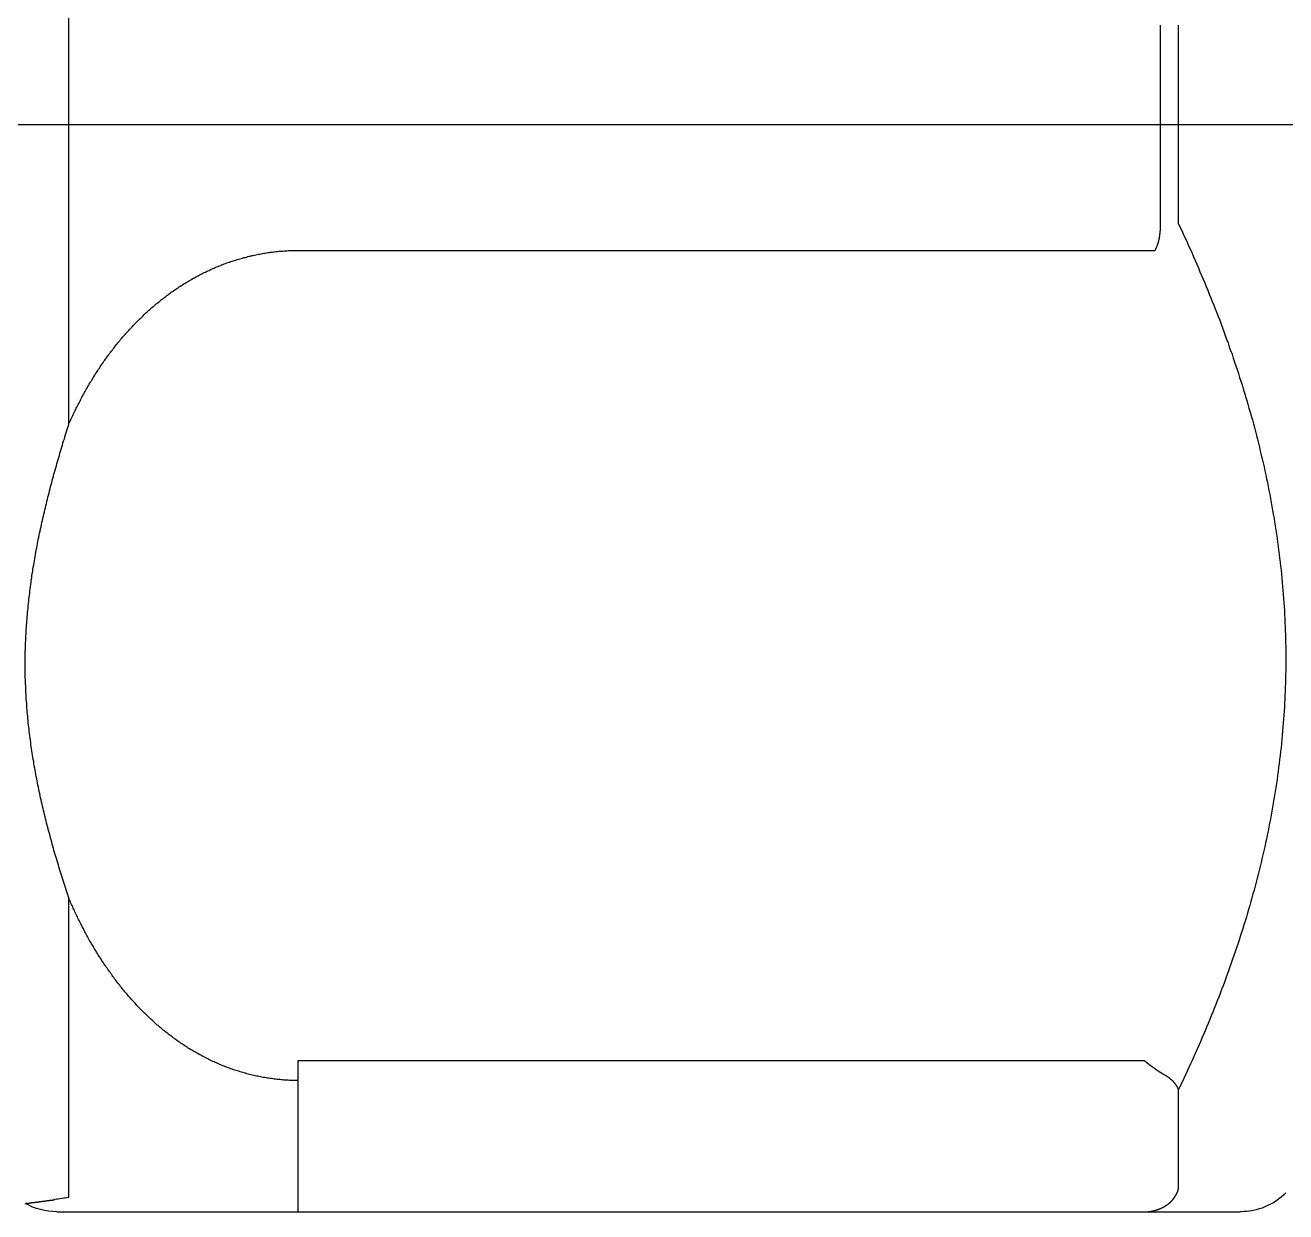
# Model space of a CAD drawing. Header units: millimetres. Extents: x 0 to 3800, y -67 to 2530.
# Drawn here: x 2374.67 to 2384.78, y 945.41 to 954.93 of the extents above; entities that cross this region are included whole.
import ezdxf
from ezdxf.lldxf.tags import DXFTag

# ---------------------------------------------------------------- set-up
doc = ezdxf.new("R2010")
doc.units = ezdxf.units.MM
doc.layers.add('내부선 및 부속', color=4, linetype='Continuous')
doc.layers.add('중심선', color=1, linetype='DASHED')
tags = doc.linetypes.add('DASHDOT', pattern=[70, 31, -13, 13, -13]).pattern_tags.tags
tags[10:11] = [DXFTag(74, 4), DXFTag(75, 0), DXFTag(340, '0'), DXFTag(46, 0.0), DXFTag(50, 0.0), DXFTag(44, 0.0), DXFTag(45, 0.0)]
tags[8:9] = [DXFTag(74, 4), DXFTag(75, 0), DXFTag(340, '0'), DXFTag(46, 0.0), DXFTag(50, 0.0), DXFTag(44, 0.0), DXFTag(45, 0.0)]
tags[6:7] = [DXFTag(74, 4), DXFTag(75, 0), DXFTag(340, '0'), DXFTag(46, 0.0), DXFTag(50, 0.0), DXFTag(44, 0.0), DXFTag(45, 0.0)]
tags[4:5] = [DXFTag(74, 4), DXFTag(75, 0), DXFTag(340, '0'), DXFTag(46, 0.0), DXFTag(50, 0.0), DXFTag(44, 0.0), DXFTag(45, 0.0)]
tags = doc.linetypes.add('DASHED', pattern=[25.72, 12.86, -12.86]).pattern_tags.tags
tags[6:7] = [DXFTag(74, 4), DXFTag(75, 0), DXFTag(340, '0'), DXFTag(46, 0.0), DXFTag(50, 0.0), DXFTag(44, 0.0), DXFTag(45, 0.0)]
tags[4:5] = [DXFTag(74, 4), DXFTag(75, 0), DXFTag(340, '0'), DXFTag(46, 0.0), DXFTag(50, 0.0), DXFTag(44, 0.0), DXFTag(45, 0.0)]

msp = doc.modelspace()

# ---------------------------------------------------------------- linework, layer by layer
at = {"layer": '내부선 및 부속', "linetype": 'Continuous'}
for p, q in [((2375.02, 951.731), (2375.02, 956.541)), ((2383.778, 953.333), (2383.778, 954.933)), ((2383.923, 953.339), (2383.923, 954.934)), ((2376.859, 953.126), (2383.734, 953.126)), ((2375.02, 945.525), (2375.02, 947.93)), ((2383.651, 946.622), (2376.859, 946.622)), ((2376.859, 946.622), (2376.859, 945.411)), ((2383.923, 945.595), (2383.923, 946.393)), ((2374.925, 945.411), (2384.42, 945.411))]:
    msp.add_line(p, q, dxfattribs=at)
at = {"layer": '내부선 및 부속', "linetype": 'Continuous', "flags": 128}
for points in [[(2383.734, 953.126), (2383.735, 953.127), (2383.736, 953.128), (2383.736, 953.129), (2383.737, 953.131), (2383.738, 953.132), (2383.738, 953.133), (2383.739, 953.134), (2383.74, 953.135), (2383.74, 953.136), (2383.741, 953.138), (2383.741, 953.139), (2383.742, 953.14), (2383.743, 953.141), (2383.743, 953.142), (2383.744, 953.144), (2383.744, 953.145), (2383.745, 953.146), (2383.745, 953.147), (2383.746, 953.149), (2383.747, 953.15), (2383.747, 953.151), (2383.748, 953.152), (2383.748, 953.153), (2383.749, 953.155), (2383.749, 953.156), (2383.75, 953.157), (2383.75, 953.158), (2383.751, 953.16), (2383.751, 953.161), (2383.752, 953.162), (2383.752, 953.163), (2383.753, 953.165), (2383.753, 953.166), (2383.754, 953.167), (2383.754, 953.168), (2383.755, 953.17), (2383.755, 953.171), (2383.755, 953.172), (2383.756, 953.174), (2383.756, 953.175), (2383.757, 953.176), (2383.757, 953.177), (2383.758, 953.179), (2383.758, 953.18), (2383.758, 953.181), (2383.759, 953.183), (2383.759, 953.184), (2383.76, 953.185), (2383.76, 953.186), (2383.76, 953.188), (2383.761, 953.189), (2383.761, 953.19), (2383.761, 953.192), (2383.762, 953.193), (2383.762, 953.194), (2383.762, 953.195), (2383.763, 953.197), (2383.763, 953.198), (2383.764, 953.199), (2383.764, 953.201), (2383.764, 953.202), (2383.764, 953.203), (2383.765, 953.205), (2383.765, 953.206), (2383.765, 953.207), (2383.766, 953.208), (2383.766, 953.21), (2383.766, 953.211), (2383.767, 953.212), (2383.767, 953.214), (2383.767, 953.215), (2383.767, 953.216), (2383.768, 953.218), (2383.768, 953.219), (2383.768, 953.22), (2383.769, 953.222), (2383.769, 953.223), (2383.769, 953.224), (2383.769, 953.226), (2383.77, 953.227), (2383.77, 953.228), (2383.77, 953.23), (2383.77, 953.231), (2383.77, 953.232), (2383.771, 953.234), (2383.771, 953.235), (2383.771, 953.236), (2383.771, 953.238), (2383.772, 953.239), (2383.772, 953.24), (2383.772, 953.242), (2383.772, 953.243), (2383.772, 953.244), (2383.773, 953.246), (2383.773, 953.247), (2383.773, 953.248), (2383.773, 953.25), (2383.773, 953.251), (2383.773, 953.252), (2383.774, 953.254), (2383.774, 953.254), (2383.774, 953.255), (2383.774, 953.256), (2383.774, 953.258), (2383.774, 953.259), (2383.774, 953.26), (2383.775, 953.262), (2383.775, 953.263), (2383.775, 953.264), (2383.775, 953.266), (2383.775, 953.267), (2383.775, 953.268), (2383.775, 953.27), (2383.775, 953.271), (2383.776, 953.272), (2383.776, 953.274), (2383.776, 953.275), (2383.776, 953.276), (2383.776, 953.278), (2383.776, 953.279), (2383.776, 953.28), (2383.776, 953.282), (2383.776, 953.283), (2383.776, 953.284), (2383.777, 953.286), (2383.777, 953.287), (2383.777, 953.289), (2383.777, 953.29), (2383.777, 953.291), (2383.777, 953.293), (2383.777, 953.294), (2383.777, 953.295), (2383.777, 953.297), (2383.777, 953.298), (2383.777, 953.299), (2383.777, 953.301), (2383.777, 953.302), (2383.777, 953.303), (2383.778, 953.305), (2383.778, 953.306), (2383.778, 953.307), (2383.778, 953.309), (2383.778, 953.31), (2383.778, 953.311), (2383.778, 953.313), (2383.778, 953.314), (2383.778, 953.315), (2383.778, 953.317), (2383.778, 953.318), (2383.778, 953.32), (2383.778, 953.321), (2383.778, 953.322), (2383.778, 953.324), (2383.778, 953.325), (2383.778, 953.326), (2383.778, 953.328), (2383.778, 953.329), (2383.778, 953.33), (2383.778, 953.332), (2383.778, 953.333), (2383.778, 953.333)], [(2383.923, 953.338), (2383.937, 953.309), (2383.951, 953.28), (2383.964, 953.251), (2383.978, 953.221), (2383.991, 953.192), (2384.004, 953.162), (2384.018, 953.133), (2384.031, 953.103), (2384.044, 953.074), (2384.057, 953.044), (2384.07, 953.015), (2384.083, 952.985), (2384.095, 952.955), (2384.108, 952.925), (2384.121, 952.896), (2384.133, 952.866), (2384.145, 952.836), (2384.158, 952.806), (2384.17, 952.776), (2384.182, 952.746), (2384.194, 952.716), (2384.206, 952.686), (2384.218, 952.656), (2384.229, 952.626), (2384.241, 952.596), (2384.253, 952.565), (2384.264, 952.535), (2384.275, 952.505), (2384.287, 952.474), (2384.298, 952.444), (2384.309, 952.414), (2384.32, 952.383), (2384.33, 952.353), (2384.341, 952.322), (2384.352, 952.292), (2384.362, 952.261), (2384.373, 952.23), (2384.383, 952.2), (2384.393, 952.169), (2384.403, 952.138), (2384.413, 952.107), (2384.423, 952.077), (2384.433, 952.046), (2384.442, 952.015), (2384.452, 951.984), (2384.461, 951.953), (2384.47, 951.922), (2384.479, 951.891), (2384.488, 951.86), (2384.497, 951.829), (2384.506, 951.798), (2384.515, 951.766), (2384.523, 951.735), (2384.532, 951.704), (2384.54, 951.673), (2384.548, 951.641), (2384.556, 951.61), (2384.564, 951.579), (2384.572, 951.547), (2384.579, 951.516), (2384.587, 951.484), (2384.594, 951.453), (2384.601, 951.421), (2384.609, 951.389), (2384.616, 951.358), (2384.622, 951.326), (2384.629, 951.294), (2384.636, 951.263), (2384.642, 951.231), (2384.648, 951.199), (2384.655, 951.167), (2384.661, 951.136), (2384.667, 951.104), (2384.672, 951.072), (2384.678, 951.04), (2384.683, 951.008), (2384.689, 950.976), (2384.694, 950.944), (2384.699, 950.912), (2384.704, 950.88), (2384.709, 950.848), (2384.713, 950.816), (2384.718, 950.784), (2384.722, 950.752), (2384.726, 950.72), (2384.731, 950.688), (2384.734, 950.655), (2384.738, 950.623), (2384.742, 950.591), (2384.745, 950.559), (2384.749, 950.527), (2384.752, 950.495), (2384.755, 950.462), (2384.758, 950.43), (2384.76, 950.398), (2384.763, 950.366), (2384.765, 950.333), (2384.768, 950.301), (2384.77, 950.269), (2384.772, 950.236), (2384.772, 950.236), (2384.774, 950.204), (2384.775, 950.172), (2384.777, 950.139), (2384.778, 950.107), (2384.779, 950.075), (2384.78, 950.042), (2384.781, 950.01), (2384.782, 949.978), (2384.783, 949.945), (2384.783, 949.913), (2384.783, 949.881), (2384.783, 949.848), (2384.783, 949.816), (2384.783, 949.784), (2384.783, 949.751), (2384.782, 949.719), (2384.781, 949.687), (2384.78, 949.654), (2384.779, 949.622), (2384.778, 949.59), (2384.777, 949.557), (2384.775, 949.525), (2384.774, 949.493), (2384.772, 949.46), (2384.77, 949.428), (2384.768, 949.396), (2384.765, 949.363), (2384.763, 949.331), (2384.76, 949.299), (2384.758, 949.267), (2384.755, 949.234), (2384.752, 949.202), (2384.748, 949.17), (2384.745, 949.138), (2384.742, 949.105), (2384.738, 949.073), (2384.734, 949.041), (2384.73, 949.009), (2384.726, 948.977), (2384.722, 948.945), (2384.717, 948.913), (2384.713, 948.881), (2384.708, 948.849), (2384.703, 948.816), (2384.698, 948.784), (2384.693, 948.752), (2384.688, 948.721), (2384.683, 948.689), (2384.677, 948.657), (2384.671, 948.625), (2384.666, 948.593), (2384.66, 948.561), (2384.654, 948.529), (2384.647, 948.497), (2384.641, 948.466), (2384.634, 948.434), (2384.628, 948.402), (2384.621, 948.371), (2384.614, 948.339), (2384.607, 948.307), (2384.6, 948.276), (2384.592, 948.244), (2384.585, 948.213), (2384.577, 948.181), (2384.57, 948.15), (2384.562, 948.118), (2384.554, 948.087), (2384.546, 948.056), (2384.537, 948.024), (2384.529, 947.993), (2384.52, 947.962), (2384.512, 947.931), (2384.503, 947.9), (2384.494, 947.868), (2384.485, 947.837), (2384.476, 947.806), (2384.467, 947.775), (2384.457, 947.744), (2384.448, 947.713), (2384.438, 947.683), (2384.428, 947.652), (2384.418, 947.621), (2384.408, 947.59), (2384.398, 947.559), (2384.388, 947.529), (2384.378, 947.498), (2384.367, 947.467), (2384.357, 947.437), (2384.346, 947.406), (2384.335, 947.376), (2384.324, 947.345), (2384.313, 947.315), (2384.302, 947.285), (2384.291, 947.254), (2384.28, 947.224), (2384.268, 947.194), (2384.257, 947.163), (2384.245, 947.133), (2384.233, 947.103), (2384.221, 947.073), (2384.221, 947.073), (2384.21, 947.043), (2384.197, 947.013), (2384.185, 946.983), (2384.173, 946.953), (2384.161, 946.923), (2384.148, 946.893), (2384.136, 946.863), (2384.123, 946.834), (2384.11, 946.804), (2384.098, 946.774), (2384.085, 946.745), (2384.072, 946.715), (2384.059, 946.685), (2384.045, 946.656), (2384.032, 946.626), (2384.019, 946.597), (2384.005, 946.568), (2383.992, 946.538), (2383.978, 946.509), (2383.965, 946.48), (2383.951, 946.45), (2383.937, 946.421), (2383.923, 946.392), (2383.923, 946.392)], [(2375.02, 951.731), (2375.025, 951.741), (2375.029, 951.751), (2375.034, 951.761), (2375.038, 951.77), (2375.043, 951.78), (2375.048, 951.79), (2375.052, 951.8), (2375.057, 951.81), (2375.062, 951.82), (2375.066, 951.83), (2375.071, 951.84), (2375.076, 951.849), (2375.081, 951.859), (2375.086, 951.869), (2375.091, 951.879), (2375.096, 951.889), (2375.101, 951.898), (2375.106, 951.908), (2375.111, 951.918), (2375.116, 951.927), (2375.121, 951.937), (2375.126, 951.947), (2375.131, 951.956), (2375.136, 951.966), (2375.142, 951.976), (2375.147, 951.985), (2375.152, 951.995), (2375.158, 952.004), (2375.163, 952.014), (2375.168, 952.023), (2375.174, 952.033), (2375.179, 952.042), (2375.185, 952.052), (2375.19, 952.061), (2375.196, 952.07), (2375.202, 952.08), (2375.207, 952.089), (2375.213, 952.099), (2375.219, 952.108), (2375.225, 952.117), (2375.23, 952.126), (2375.236, 952.136), (2375.242, 952.145), (2375.248, 952.154), (2375.254, 952.163), (2375.26, 952.172), (2375.266, 952.182), (2375.272, 952.191), (2375.278, 952.2), (2375.284, 952.209), (2375.291, 952.218), (2375.297, 952.227), (2375.303, 952.236), (2375.309, 952.245), (2375.316, 952.254), (2375.322, 952.263), (2375.328, 952.271), (2375.335, 952.28), (2375.341, 952.289), (2375.348, 952.298), (2375.354, 952.307), (2375.361, 952.315), (2375.368, 952.324), (2375.374, 952.333), (2375.381, 952.341), (2375.388, 952.35), (2375.395, 952.359), (2375.401, 952.367), (2375.408, 952.376), (2375.415, 952.384), (2375.422, 952.393), (2375.429, 952.401), (2375.436, 952.41), (2375.443, 952.418), (2375.45, 952.426), (2375.457, 952.435), (2375.464, 952.443), (2375.472, 952.451), (2375.479, 952.459), (2375.486, 952.468), (2375.493, 952.476), (2375.501, 952.484), (2375.508, 952.492), (2375.516, 952.5), (2375.523, 952.508), (2375.531, 952.516), (2375.538, 952.524), (2375.546, 952.532), (2375.553, 952.54), (2375.561, 952.548), (2375.569, 952.555), (2375.576, 952.563), (2375.584, 952.571), (2375.592, 952.579), (2375.6, 952.586), (2375.608, 952.594), (2375.616, 952.601), (2375.623, 952.609), (2375.631, 952.616), (2375.639, 952.624), (2375.639, 952.624), (2375.648, 952.631), (2375.656, 952.639), (2375.664, 952.646), (2375.672, 952.653), (2375.68, 952.66), (2375.688, 952.668), (2375.697, 952.675), (2375.705, 952.682), (2375.713, 952.689), (2375.722, 952.696), (2375.73, 952.703), (2375.739, 952.71), (2375.747, 952.717), (2375.756, 952.724), (2375.764, 952.731), (2375.773, 952.737), (2375.782, 952.744), (2375.79, 952.751), (2375.799, 952.757), (2375.808, 952.764), (2375.817, 952.77), (2375.825, 952.777), (2375.834, 952.783), (2375.843, 952.79), (2375.852, 952.796), (2375.861, 952.802), (2375.87, 952.809), (2375.879, 952.815), (2375.888, 952.821), (2375.897, 952.827), (2375.907, 952.833), (2375.916, 952.839), (2375.925, 952.845), (2375.934, 952.851), (2375.944, 952.857), (2375.953, 952.863), (2375.962, 952.868), (2375.972, 952.874), (2375.981, 952.88), (2375.99, 952.885), (2376, 952.891), (2376.009, 952.896), (2376.019, 952.902), (2376.029, 952.907), (2376.038, 952.912), (2376.048, 952.917), (2376.058, 952.923), (2376.067, 952.928), (2376.077, 952.933), (2376.087, 952.938), (2376.097, 952.943), (2376.106, 952.948), (2376.116, 952.952), (2376.126, 952.957), (2376.136, 952.962), (2376.146, 952.966), (2376.156, 952.971), (2376.166, 952.976), (2376.176, 952.98), (2376.186, 952.984), (2376.196, 952.989), (2376.206, 952.993), (2376.216, 952.997), (2376.227, 953.001), (2376.237, 953.005), (2376.247, 953.009), (2376.257, 953.013), (2376.268, 953.017), (2376.278, 953.021), (2376.288, 953.025), (2376.299, 953.029), (2376.309, 953.032), (2376.319, 953.036), (2376.33, 953.039), (2376.34, 953.043), (2376.351, 953.046), (2376.361, 953.049), (2376.372, 953.053), (2376.382, 953.056), (2376.393, 953.059), (2376.404, 953.062), (2376.414, 953.065), (2376.425, 953.068), (2376.435, 953.07), (2376.446, 953.073), (2376.457, 953.076), (2376.467, 953.079), (2376.478, 953.081), (2376.489, 953.084), (2376.5, 953.086), (2376.51, 953.088), (2376.521, 953.091), (2376.532, 953.093), (2376.543, 953.095), (2376.554, 953.097), (2376.564, 953.099), (2376.575, 953.101), (2376.586, 953.103), (2376.597, 953.105), (2376.608, 953.106), (2376.608, 953.106), (2376.619, 953.108), (2376.63, 953.11), (2376.64, 953.111), (2376.651, 953.112), (2376.662, 953.114), (2376.673, 953.115), (2376.684, 953.116), (2376.695, 953.117), (2376.706, 953.119), (2376.717, 953.12), (2376.728, 953.12), (2376.739, 953.121), (2376.75, 953.122), (2376.76, 953.123), (2376.771, 953.123), (2376.782, 953.124), (2376.793, 953.125), (2376.804, 953.125), (2376.815, 953.125), (2376.826, 953.126), (2376.837, 953.126), (2376.848, 953.126), (2376.859, 953.126), (2376.859, 953.126)], [(2375.02, 947.929), (2375.015, 947.946), (2375.01, 947.962), (2375.004, 947.979), (2374.999, 947.995), (2374.994, 948.012), (2374.988, 948.029), (2374.983, 948.045), (2374.978, 948.062), (2374.973, 948.078), (2374.967, 948.095), (2374.962, 948.112), (2374.957, 948.128), (2374.952, 948.145), (2374.947, 948.161), (2374.942, 948.178), (2374.937, 948.195), (2374.932, 948.211), (2374.927, 948.228), (2374.922, 948.245), (2374.917, 948.261), (2374.912, 948.278), (2374.907, 948.295), (2374.902, 948.312), (2374.898, 948.328), (2374.893, 948.345), (2374.888, 948.362), (2374.884, 948.379), (2374.879, 948.395), (2374.874, 948.412), (2374.87, 948.429), (2374.865, 948.446), (2374.861, 948.462), (2374.856, 948.479), (2374.852, 948.496), (2374.848, 948.513), (2374.843, 948.53), (2374.839, 948.547), (2374.835, 948.564), (2374.831, 948.58), (2374.826, 948.597), (2374.822, 948.614), (2374.818, 948.631), (2374.814, 948.648), (2374.81, 948.665), (2374.806, 948.682), (2374.803, 948.699), (2374.799, 948.716), (2374.795, 948.733), (2374.791, 948.75), (2374.788, 948.767), (2374.784, 948.784), (2374.78, 948.801), (2374.777, 948.818), (2374.773, 948.835), (2374.77, 948.852), (2374.767, 948.869), (2374.763, 948.886), (2374.76, 948.903), (2374.757, 948.921), (2374.754, 948.938), (2374.75, 948.955), (2374.747, 948.972), (2374.744, 948.989), (2374.741, 949.006), (2374.739, 949.023), (2374.736, 949.041), (2374.733, 949.058), (2374.73, 949.075), (2374.728, 949.092), (2374.725, 949.11), (2374.722, 949.127), (2374.72, 949.144), (2374.717, 949.161), (2374.715, 949.178), (2374.713, 949.196), (2374.71, 949.213), (2374.708, 949.23), (2374.706, 949.248), (2374.704, 949.265), (2374.702, 949.282), (2374.7, 949.3), (2374.698, 949.317), (2374.696, 949.334), (2374.695, 949.351), (2374.693, 949.369), (2374.691, 949.386), (2374.69, 949.403), (2374.688, 949.421), (2374.687, 949.438), (2374.685, 949.456), (2374.684, 949.473), (2374.683, 949.49), (2374.681, 949.508), (2374.68, 949.525), (2374.679, 949.542), (2374.678, 949.56), (2374.677, 949.577), (2374.676, 949.595), (2374.675, 949.612), (2374.675, 949.629), (2374.675, 949.629), (2374.674, 949.647), (2374.673, 949.664), (2374.673, 949.681), (2374.672, 949.699), (2374.672, 949.716), (2374.672, 949.734), (2374.671, 949.751), (2374.671, 949.768), (2374.671, 949.786), (2374.671, 949.803), (2374.671, 949.821), (2374.671, 949.838), (2374.671, 949.855), (2374.672, 949.873), (2374.672, 949.89), (2374.672, 949.908), (2374.673, 949.925), (2374.673, 949.942), (2374.674, 949.96), (2374.674, 949.977), (2374.675, 949.995), (2374.676, 950.012), (2374.677, 950.029), (2374.678, 950.047), (2374.679, 950.064), (2374.68, 950.082), (2374.681, 950.099), (2374.682, 950.116), (2374.683, 950.134), (2374.684, 950.151), (2374.686, 950.168), (2374.687, 950.186), (2374.689, 950.203), (2374.69, 950.22), (2374.692, 950.238), (2374.694, 950.255), (2374.695, 950.272), (2374.697, 950.29), (2374.699, 950.307), (2374.701, 950.324), (2374.703, 950.342), (2374.705, 950.359), (2374.707, 950.376), (2374.709, 950.394), (2374.711, 950.411), (2374.713, 950.428), (2374.716, 950.445), (2374.718, 950.463), (2374.72, 950.48), (2374.723, 950.497), (2374.725, 950.514), (2374.728, 950.532), (2374.731, 950.549), (2374.733, 950.566), (2374.736, 950.583), (2374.739, 950.6), (2374.742, 950.618), (2374.745, 950.635), (2374.748, 950.652), (2374.751, 950.669), (2374.754, 950.686), (2374.757, 950.703), (2374.76, 950.721), (2374.763, 950.738), (2374.766, 950.755), (2374.77, 950.772), (2374.773, 950.789), (2374.776, 950.806), (2374.78, 950.823), (2374.783, 950.84), (2374.787, 950.857), (2374.79, 950.874), (2374.794, 950.891), (2374.798, 950.908), (2374.801, 950.925), (2374.805, 950.942), (2374.809, 950.959), (2374.813, 950.976), (2374.817, 950.993), (2374.821, 951.01), (2374.825, 951.027), (2374.828, 951.044), (2374.833, 951.061), (2374.837, 951.078), (2374.841, 951.095), (2374.845, 951.112), (2374.849, 951.129), (2374.853, 951.145), (2374.858, 951.162), (2374.862, 951.179), (2374.866, 951.196), (2374.871, 951.213), (2374.875, 951.23), (2374.879, 951.246), (2374.884, 951.263), (2374.888, 951.28), (2374.893, 951.297), (2374.897, 951.314), (2374.902, 951.33), (2374.907, 951.347), (2374.907, 951.347), (2374.911, 951.364), (2374.916, 951.381), (2374.921, 951.397), (2374.926, 951.414), (2374.93, 951.431), (2374.935, 951.448), (2374.94, 951.464), (2374.945, 951.481), (2374.95, 951.498), (2374.955, 951.514), (2374.959, 951.531), (2374.964, 951.548), (2374.969, 951.564), (2374.974, 951.581), (2374.979, 951.598), (2374.985, 951.614), (2374.99, 951.631), (2374.995, 951.648), (2375, 951.664), (2375.005, 951.681), (2375.01, 951.697), (2375.015, 951.714), (2375.02, 951.731), (2375.02, 951.731)], [(2376.859, 946.464), (2376.848, 946.464), (2376.837, 946.464), (2376.825, 946.464), (2376.814, 946.465), (2376.803, 946.465), (2376.792, 946.465), (2376.781, 946.466), (2376.77, 946.467), (2376.759, 946.467), (2376.747, 946.468), (2376.736, 946.469), (2376.725, 946.47), (2376.714, 946.471), (2376.703, 946.472), (2376.692, 946.473), (2376.681, 946.474), (2376.669, 946.476), (2376.658, 946.477), (2376.647, 946.479), (2376.636, 946.48), (2376.625, 946.482), (2376.614, 946.484), (2376.603, 946.485), (2376.592, 946.487), (2376.581, 946.489), (2376.57, 946.491), (2376.559, 946.493), (2376.548, 946.496), (2376.537, 946.498), (2376.526, 946.5), (2376.515, 946.503), (2376.504, 946.505), (2376.493, 946.508), (2376.482, 946.51), (2376.471, 946.513), (2376.46, 946.516), (2376.449, 946.519), (2376.439, 946.522), (2376.428, 946.525), (2376.417, 946.528), (2376.406, 946.531), (2376.395, 946.534), (2376.385, 946.538), (2376.374, 946.541), (2376.363, 946.544), (2376.353, 946.548), (2376.342, 946.551), (2376.331, 946.555), (2376.321, 946.559), (2376.31, 946.563), (2376.3, 946.567), (2376.289, 946.57), (2376.279, 946.575), (2376.268, 946.579), (2376.258, 946.583), (2376.247, 946.587), (2376.237, 946.591), (2376.227, 946.596), (2376.216, 946.6), (2376.206, 946.605), (2376.196, 946.609), (2376.186, 946.614), (2376.175, 946.618), (2376.165, 946.623), (2376.155, 946.628), (2376.145, 946.633), (2376.135, 946.638), (2376.125, 946.643), (2376.115, 946.648), (2376.105, 946.653), (2376.095, 946.658), (2376.085, 946.664), (2376.075, 946.669), (2376.066, 946.674), (2376.056, 946.68), (2376.046, 946.685), (2376.036, 946.691), (2376.027, 946.696), (2376.017, 946.702), (2376.008, 946.708), (2375.998, 946.714), (2375.989, 946.719), (2375.979, 946.725), (2375.97, 946.731), (2375.96, 946.737), (2375.951, 946.743), (2375.941, 946.75), (2375.932, 946.756), (2375.923, 946.762), (2375.914, 946.768), (2375.904, 946.775), (2375.895, 946.781), (2375.886, 946.788), (2375.877, 946.794), (2375.868, 946.801), (2375.859, 946.807), (2375.85, 946.814), (2375.841, 946.821), (2375.832, 946.827), (2375.823, 946.834), (2375.823, 946.834), (2375.814, 946.841), (2375.806, 946.848), (2375.797, 946.855), (2375.788, 946.862), (2375.779, 946.869), (2375.771, 946.876), (2375.762, 946.883), (2375.754, 946.89), (2375.745, 946.898), (2375.737, 946.905), (2375.728, 946.912), (2375.72, 946.92), (2375.711, 946.927), (2375.703, 946.934), (2375.695, 946.942), (2375.687, 946.95), (2375.678, 946.957), (2375.67, 946.965), (2375.662, 946.972), (2375.654, 946.98), (2375.646, 946.988), (2375.638, 946.996), (2375.63, 947.003), (2375.622, 947.011), (2375.614, 947.019), (2375.606, 947.027), (2375.598, 947.035), (2375.591, 947.043), (2375.583, 947.051), (2375.575, 947.059), (2375.567, 947.067), (2375.56, 947.075), (2375.552, 947.084), (2375.545, 947.092), (2375.537, 947.1), (2375.53, 947.108), (2375.522, 947.117), (2375.515, 947.125), (2375.508, 947.133), (2375.5, 947.142), (2375.493, 947.15), (2375.486, 947.159), (2375.479, 947.167), (2375.471, 947.176), (2375.464, 947.184), (2375.457, 947.193), (2375.45, 947.202), (2375.443, 947.21), (2375.436, 947.219), (2375.429, 947.228), (2375.422, 947.237), (2375.415, 947.246), (2375.409, 947.254), (2375.402, 947.263), (2375.395, 947.272), (2375.388, 947.281), (2375.382, 947.29), (2375.375, 947.299), (2375.368, 947.308), (2375.362, 947.317), (2375.355, 947.326), (2375.349, 947.335), (2375.342, 947.344), (2375.336, 947.353), (2375.33, 947.363), (2375.323, 947.372), (2375.317, 947.381), (2375.311, 947.39), (2375.305, 947.399), (2375.298, 947.409), (2375.292, 947.418), (2375.286, 947.427), (2375.28, 947.437), (2375.274, 947.446), (2375.268, 947.456), (2375.262, 947.465), (2375.256, 947.474), (2375.25, 947.484), (2375.244, 947.493), (2375.239, 947.503), (2375.233, 947.512), (2375.227, 947.522), (2375.221, 947.532), (2375.216, 947.541), (2375.21, 947.551), (2375.204, 947.56), (2375.199, 947.57), (2375.193, 947.58), (2375.188, 947.589), (2375.182, 947.599), (2375.177, 947.609), (2375.171, 947.619), (2375.166, 947.628), (2375.161, 947.638), (2375.155, 947.648), (2375.15, 947.658), (2375.145, 947.668), (2375.14, 947.678), (2375.135, 947.687), (2375.129, 947.697), (2375.129, 947.697), (2375.124, 947.707), (2375.119, 947.717), (2375.114, 947.727), (2375.109, 947.737), (2375.104, 947.747), (2375.099, 947.757), (2375.094, 947.767), (2375.09, 947.777), (2375.085, 947.787), (2375.08, 947.797), (2375.075, 947.807), (2375.07, 947.817), (2375.066, 947.828), (2375.061, 947.838), (2375.056, 947.848), (2375.052, 947.858), (2375.047, 947.868), (2375.043, 947.878), (2375.038, 947.888), (2375.034, 947.899), (2375.029, 947.909), (2375.025, 947.919), (2375.02, 947.929), (2375.02, 947.929)], [(2383.811, 946.508), (2383.81, 946.509), (2383.809, 946.51), (2383.808, 946.51), (2383.807, 946.511), (2383.806, 946.511), (2383.805, 946.512), (2383.804, 946.513), (2383.802, 946.513), (2383.801, 946.514), (2383.8, 946.515), (2383.799, 946.515), (2383.798, 946.516), (2383.797, 946.516), (2383.796, 946.517), (2383.795, 946.518), (2383.794, 946.518), (2383.793, 946.519), (2383.792, 946.52), (2383.791, 946.52), (2383.79, 946.521), (2383.789, 946.522), (2383.788, 946.522), (2383.787, 946.523), (2383.785, 946.523), (2383.784, 946.524), (2383.783, 946.525), (2383.782, 946.525), (2383.781, 946.526), (2383.78, 946.527), (2383.779, 946.527), (2383.778, 946.528), (2383.777, 946.529), (2383.776, 946.529), (2383.775, 946.53), (2383.774, 946.531), (2383.773, 946.531), (2383.772, 946.532), (2383.771, 946.533), (2383.77, 946.533), (2383.769, 946.534), (2383.768, 946.535), (2383.767, 946.535), (2383.766, 946.536), (2383.765, 946.537), (2383.763, 946.537), (2383.762, 946.538), (2383.761, 946.539), (2383.76, 946.539), (2383.759, 946.54), (2383.758, 946.541), (2383.757, 946.541), (2383.756, 946.542), (2383.755, 946.543), (2383.754, 946.543), (2383.753, 946.544), (2383.752, 946.545), (2383.751, 946.546), (2383.75, 946.546), (2383.749, 946.547), (2383.748, 946.548), (2383.747, 946.548), (2383.746, 946.549), (2383.745, 946.55), (2383.744, 946.55), (2383.743, 946.551), (2383.742, 946.552), (2383.741, 946.553), (2383.74, 946.553), (2383.739, 946.554), (2383.738, 946.555), (2383.737, 946.555), (2383.736, 946.556), (2383.735, 946.557), (2383.734, 946.557), (2383.733, 946.558), (2383.732, 946.559), (2383.731, 946.56), (2383.73, 946.56), (2383.729, 946.561), (2383.728, 946.562), (2383.727, 946.563), (2383.726, 946.563), (2383.725, 946.564), (2383.724, 946.565), (2383.723, 946.565), (2383.722, 946.566), (2383.721, 946.567), (2383.72, 946.568), (2383.719, 946.568), (2383.718, 946.569), (2383.717, 946.57), (2383.716, 946.571), (2383.715, 946.571), (2383.714, 946.572), (2383.713, 946.573), (2383.712, 946.573), (2383.711, 946.574), (2383.71, 946.575), (2383.709, 946.576), (2383.708, 946.576), (2383.708, 946.576), (2383.707, 946.577), (2383.706, 946.578), (2383.705, 946.579), (2383.704, 946.579), (2383.703, 946.58), (2383.702, 946.581), (2383.701, 946.582), (2383.7, 946.582), (2383.699, 946.583), (2383.698, 946.584), (2383.697, 946.585), (2383.696, 946.585), (2383.695, 946.586), (2383.694, 946.587), (2383.693, 946.588), (2383.692, 946.588), (2383.691, 946.589), (2383.69, 946.59), (2383.689, 946.591), (2383.688, 946.591), (2383.687, 946.592), (2383.686, 946.593), (2383.685, 946.594), (2383.684, 946.595), (2383.683, 946.595), (2383.682, 946.596), (2383.681, 946.597), (2383.68, 946.598), (2383.679, 946.598), (2383.678, 946.599), (2383.677, 946.6), (2383.676, 946.601), (2383.675, 946.601), (2383.674, 946.602), (2383.673, 946.603), (2383.672, 946.604), (2383.671, 946.605), (2383.671, 946.605), (2383.67, 946.606), (2383.669, 946.607), (2383.668, 946.608), (2383.667, 946.608), (2383.666, 946.609), (2383.665, 946.61), (2383.664, 946.611), (2383.663, 946.612), (2383.662, 946.612), (2383.661, 946.613), (2383.66, 946.614), (2383.659, 946.615), (2383.658, 946.616), (2383.657, 946.616), (2383.656, 946.617), (2383.655, 946.618), (2383.654, 946.619), (2383.653, 946.619), (2383.652, 946.62), (2383.651, 946.621), (2383.65, 946.622), (2383.65, 946.622)], [(2383.923, 946.392), (2383.923, 946.393), (2383.922, 946.394), (2383.922, 946.395), (2383.922, 946.396), (2383.921, 946.397), (2383.921, 946.398), (2383.92, 946.399), (2383.92, 946.4), (2383.919, 946.401), (2383.919, 946.402), (2383.919, 946.403), (2383.918, 946.404), (2383.918, 946.405), (2383.917, 946.405), (2383.917, 946.406), (2383.916, 946.407), (2383.916, 946.408), (2383.915, 946.409), (2383.915, 946.41), (2383.914, 946.411), (2383.914, 946.412), (2383.913, 946.413), (2383.913, 946.414), (2383.912, 946.415), (2383.912, 946.415), (2383.911, 946.416), (2383.911, 946.417), (2383.91, 946.418), (2383.91, 946.419), (2383.909, 946.42), (2383.909, 946.421), (2383.908, 946.422), (2383.907, 946.422), (2383.907, 946.423), (2383.906, 946.424), (2383.906, 946.425), (2383.905, 946.426), (2383.905, 946.427), (2383.904, 946.428), (2383.903, 946.428), (2383.903, 946.429), (2383.902, 946.43), (2383.902, 946.431), (2383.901, 946.432), (2383.9, 946.433), (2383.9, 946.433), (2383.899, 946.434), (2383.899, 946.435), (2383.898, 946.436), (2383.897, 946.437), (2383.897, 946.437), (2383.896, 946.438), (2383.895, 946.439), (2383.895, 946.44), (2383.894, 946.441), (2383.893, 946.441), (2383.893, 946.442), (2383.892, 946.443), (2383.891, 946.444), (2383.891, 946.445), (2383.89, 946.445), (2383.889, 946.446), (2383.889, 946.447), (2383.888, 946.448), (2383.887, 946.449), (2383.887, 946.449), (2383.886, 946.45), (2383.885, 946.451), (2383.885, 946.452), (2383.884, 946.452), (2383.883, 946.453), (2383.882, 946.454), (2383.882, 946.455), (2383.881, 946.455), (2383.88, 946.456), (2383.88, 946.457), (2383.879, 946.458), (2383.878, 946.458), (2383.877, 946.459), (2383.877, 946.46), (2383.876, 946.46), (2383.875, 946.461), (2383.874, 946.462), (2383.874, 946.463), (2383.873, 946.463), (2383.872, 946.464), (2383.871, 946.465), (2383.871, 946.465), (2383.87, 946.466), (2383.869, 946.467), (2383.868, 946.468), (2383.868, 946.468), (2383.867, 946.469), (2383.866, 946.47), (2383.865, 946.47), (2383.865, 946.471), (2383.864, 946.472), (2383.863, 946.472), (2383.862, 946.473), (2383.861, 946.474), (2383.861, 946.474), (2383.861, 946.474), (2383.86, 946.475), (2383.859, 946.476), (2383.858, 946.476), (2383.857, 946.477), (2383.857, 946.478), (2383.856, 946.478), (2383.855, 946.479), (2383.854, 946.48), (2383.853, 946.48), (2383.852, 946.481), (2383.852, 946.482), (2383.851, 946.482), (2383.85, 946.483), (2383.849, 946.483), (2383.848, 946.484), (2383.848, 946.485), (2383.847, 946.485), (2383.846, 946.486), (2383.845, 946.487), (2383.844, 946.487), (2383.843, 946.488), (2383.842, 946.488), (2383.842, 946.489), (2383.841, 946.49), (2383.84, 946.49), (2383.839, 946.491), (2383.838, 946.491), (2383.837, 946.492), (2383.837, 946.493), (2383.836, 946.493), (2383.835, 946.494), (2383.834, 946.494), (2383.833, 946.495), (2383.832, 946.495), (2383.831, 946.496), (2383.83, 946.497), (2383.83, 946.497), (2383.829, 946.498), (2383.828, 946.498), (2383.827, 946.499), (2383.826, 946.499), (2383.825, 946.5), (2383.824, 946.501), (2383.824, 946.501), (2383.823, 946.502), (2383.822, 946.502), (2383.821, 946.503), (2383.82, 946.503), (2383.819, 946.504), (2383.818, 946.504), (2383.817, 946.505), (2383.816, 946.505), (2383.816, 946.506), (2383.815, 946.506), (2383.814, 946.507), (2383.813, 946.507), (2383.812, 946.508), (2383.811, 946.508), (2383.811, 946.508)], [(2374.671, 945.477), (2374.672, 945.477), (2374.673, 945.477), (2374.673, 945.477), (2374.674, 945.478), (2374.675, 945.478), (2374.676, 945.478), (2374.677, 945.478), (2374.678, 945.478), (2374.679, 945.478), (2374.679, 945.479), (2374.68, 945.479), (2374.681, 945.479), (2374.682, 945.479), (2374.683, 945.479), (2374.683, 945.479), (2374.684, 945.479), (2374.685, 945.479), (2374.686, 945.479), (2374.687, 945.479), (2374.688, 945.479), (2374.688, 945.479), (2374.689, 945.479), (2374.69, 945.479), (2374.691, 945.48), (2374.692, 945.48), (2374.693, 945.48), (2374.693, 945.48), (2374.694, 945.48), (2374.695, 945.48), (2374.696, 945.48), (2374.697, 945.48), (2374.698, 945.48), (2374.698, 945.48), (2374.699, 945.481), (2374.7, 945.481), (2374.701, 945.481), (2374.702, 945.481), (2374.703, 945.481), (2374.703, 945.481), (2374.704, 945.481), (2374.705, 945.481), (2374.706, 945.481), (2374.707, 945.482), (2374.708, 945.482), (2374.708, 945.482), (2374.709, 945.482), (2374.71, 945.482), (2374.711, 945.482), (2374.712, 945.482), (2374.713, 945.482), (2374.713, 945.482), (2374.714, 945.483), (2374.715, 945.483), (2374.716, 945.483), (2374.717, 945.483), (2374.718, 945.483), (2374.718, 945.483), (2374.719, 945.483), (2374.72, 945.483), (2374.721, 945.483), (2374.722, 945.484), (2374.722, 945.484), (2374.723, 945.484), (2374.724, 945.484), (2374.725, 945.484), (2374.726, 945.484), (2374.727, 945.484), (2374.727, 945.484), (2374.728, 945.484), (2374.729, 945.484), (2374.73, 945.485), (2374.731, 945.485), (2374.732, 945.485), (2374.732, 945.485), (2374.733, 945.485), (2374.734, 945.485), (2374.735, 945.485), (2374.736, 945.485), (2374.737, 945.485), (2374.737, 945.485), (2374.738, 945.486), (2374.739, 945.486), (2374.74, 945.486), (2374.741, 945.486), (2374.742, 945.486), (2374.742, 945.486), (2374.743, 945.486), (2374.744, 945.486), (2374.745, 945.486), (2374.746, 945.486), (2374.747, 945.487), (2374.747, 945.487), (2374.748, 945.487), (2374.749, 945.487), (2374.75, 945.487), (2374.751, 945.487), (2374.752, 945.487), (2374.752, 945.487), (2374.753, 945.487), (2374.754, 945.488), (2374.754, 945.488), (2374.755, 945.488), (2374.756, 945.488), (2374.756, 945.488), (2374.757, 945.488), (2374.758, 945.488), (2374.759, 945.488), (2374.76, 945.488), (2374.761, 945.488), (2374.761, 945.488), (2374.762, 945.489), (2374.763, 945.489), (2374.764, 945.489), (2374.765, 945.489), (2374.766, 945.489), (2374.766, 945.489), (2374.767, 945.489), (2374.768, 945.489), (2374.769, 945.489), (2374.77, 945.49), (2374.771, 945.49), (2374.771, 945.49), (2374.772, 945.49), (2374.773, 945.49), (2374.774, 945.49), (2374.775, 945.49), (2374.776, 945.49), (2374.776, 945.49), (2374.777, 945.49), (2374.778, 945.491), (2374.779, 945.491), (2374.78, 945.491), (2374.781, 945.491), (2374.781, 945.491), (2374.782, 945.491), (2374.783, 945.491), (2374.784, 945.491), (2374.785, 945.491), (2374.786, 945.492), (2374.786, 945.492), (2374.787, 945.492), (2374.788, 945.492), (2374.789, 945.492), (2374.79, 945.492), (2374.791, 945.492), (2374.791, 945.492), (2374.792, 945.492), (2374.793, 945.493), (2374.794, 945.493), (2374.795, 945.493), (2374.795, 945.493), (2374.796, 945.493), (2374.797, 945.493), (2374.798, 945.493), (2374.799, 945.493), (2374.8, 945.493), (2374.8, 945.494), (2374.801, 945.494), (2374.802, 945.494), (2374.803, 945.494), (2374.804, 945.494), (2374.805, 945.494), (2374.805, 945.494), (2374.806, 945.494), (2374.807, 945.494), (2374.808, 945.495), (2374.809, 945.495), (2374.81, 945.495), (2374.81, 945.495), (2374.811, 945.495), (2374.812, 945.495), (2374.813, 945.495), (2374.814, 945.495), (2374.815, 945.495), (2374.815, 945.496), (2374.816, 945.496), (2374.817, 945.496), (2374.818, 945.496), (2374.819, 945.496), (2374.82, 945.496), (2374.82, 945.496), (2374.821, 945.496), (2374.822, 945.496), (2374.823, 945.497), (2374.824, 945.497), (2374.825, 945.497), (2374.825, 945.497), (2374.826, 945.497), (2374.827, 945.497), (2374.828, 945.497), (2374.829, 945.497), (2374.829, 945.497), (2374.83, 945.498), (2374.831, 945.498), (2374.832, 945.498), (2374.833, 945.498), (2374.834, 945.498), (2374.834, 945.498), (2374.835, 945.498), (2374.836, 945.498), (2374.837, 945.498), (2374.837, 945.498), (2374.838, 945.499), (2374.839, 945.499), (2374.839, 945.499), (2374.84, 945.499), (2374.841, 945.499), (2374.842, 945.499), (2374.843, 945.499), (2374.844, 945.499), (2374.844, 945.499), (2374.845, 945.5), (2374.846, 945.5), (2374.847, 945.5), (2374.848, 945.5), (2374.849, 945.5), (2374.849, 945.5), (2374.85, 945.5), (2374.851, 945.5), (2374.852, 945.5), (2374.853, 945.501), (2374.854, 945.501), (2374.854, 945.501), (2374.855, 945.501), (2374.856, 945.501), (2374.857, 945.501), (2374.858, 945.501), (2374.858, 945.501), (2374.859, 945.501), (2374.86, 945.502), (2374.861, 945.502), (2374.862, 945.502), (2374.863, 945.502), (2374.863, 945.502), (2374.864, 945.502), (2374.865, 945.502), (2374.866, 945.502), (2374.867, 945.502), (2374.868, 945.503), (2374.868, 945.503), (2374.869, 945.503), (2374.87, 945.503), (2374.871, 945.503), (2374.872, 945.503), (2374.873, 945.503), (2374.873, 945.503), (2374.874, 945.503), (2374.875, 945.504), (2374.876, 945.504), (2374.877, 945.504), (2374.878, 945.504), (2374.878, 945.504), (2374.879, 945.504), (2374.88, 945.504), (2374.881, 945.504), (2374.882, 945.504), (2374.883, 945.505), (2374.883, 945.505), (2374.884, 945.505), (2374.885, 945.505), (2374.886, 945.505), (2374.887, 945.505), (2374.887, 945.505), (2374.888, 945.505), (2374.889, 945.505), (2374.89, 945.506), (2374.891, 945.506), (2374.892, 945.506), (2374.892, 945.506), (2374.893, 945.506), (2374.894, 945.506), (2374.895, 945.506), (2374.896, 945.506), (2374.897, 945.507), (2374.897, 945.507), (2374.898, 945.507), (2374.899, 945.507), (2374.9, 945.507), (2374.901, 945.507), (2374.902, 945.507), (2374.902, 945.507), (2374.903, 945.507), (2374.904, 945.508), (2374.905, 945.508), (2374.906, 945.508), (2374.907, 945.508), (2374.907, 945.508), (2374.908, 945.508), (2374.909, 945.508), (2374.909, 945.508)], [(2383.811, 945.454), (2383.812, 945.455), (2383.813, 945.455), (2383.814, 945.456), (2383.815, 945.456), (2383.816, 945.457), (2383.817, 945.458), (2383.818, 945.458), (2383.819, 945.459), (2383.82, 945.459), (2383.821, 945.46), (2383.822, 945.461), (2383.823, 945.461), (2383.824, 945.462), (2383.825, 945.463), (2383.826, 945.463), (2383.827, 945.464), (2383.828, 945.464), (2383.829, 945.465), (2383.83, 945.466), (2383.831, 945.466), (2383.832, 945.467), (2383.832, 945.468), (2383.833, 945.468), (2383.834, 945.469), (2383.835, 945.47), (2383.836, 945.471), (2383.837, 945.471), (2383.838, 945.472), (2383.839, 945.473), (2383.84, 945.473), (2383.841, 945.474), (2383.842, 945.475), (2383.843, 945.475), (2383.844, 945.476), (2383.845, 945.477), (2383.845, 945.478), (2383.846, 945.478), (2383.847, 945.479), (2383.848, 945.48), (2383.849, 945.481), (2383.85, 945.481), (2383.851, 945.482), (2383.852, 945.483), (2383.852, 945.484), (2383.853, 945.484), (2383.854, 945.485), (2383.855, 945.486), (2383.856, 945.487), (2383.857, 945.488), (2383.858, 945.488), (2383.859, 945.489), (2383.859, 945.49), (2383.86, 945.491), (2383.861, 945.492), (2383.862, 945.492), (2383.863, 945.493), (2383.864, 945.494), (2383.864, 945.495), (2383.865, 945.496), (2383.866, 945.497), (2383.867, 945.497), (2383.868, 945.498), (2383.868, 945.499), (2383.869, 945.5), (2383.87, 945.501), (2383.871, 945.502), (2383.872, 945.502), (2383.872, 945.503), (2383.873, 945.504), (2383.874, 945.505), (2383.875, 945.506), (2383.875, 945.507), (2383.876, 945.508), (2383.877, 945.509), (2383.878, 945.509), (2383.878, 945.51), (2383.879, 945.511), (2383.88, 945.512), (2383.881, 945.513), (2383.881, 945.514), (2383.882, 945.515), (2383.883, 945.516), (2383.883, 945.517), (2383.884, 945.518), (2383.885, 945.519), (2383.886, 945.519), (2383.886, 945.52), (2383.887, 945.521), (2383.888, 945.522), (2383.888, 945.523), (2383.889, 945.524), (2383.89, 945.525), (2383.89, 945.526), (2383.891, 945.527), (2383.892, 945.528), (2383.892, 945.529), (2383.893, 945.53), (2383.894, 945.531), (2383.894, 945.532), (2383.895, 945.533), (2383.895, 945.533), (2383.895, 945.534), (2383.896, 945.535), (2383.897, 945.536), (2383.897, 945.537), (2383.898, 945.538), (2383.899, 945.539), (2383.899, 945.54), (2383.9, 945.541), (2383.9, 945.542), (2383.901, 945.543), (2383.901, 945.544), (2383.902, 945.545), (2383.903, 945.546), (2383.903, 945.547), (2383.904, 945.548), (2383.904, 945.549), (2383.905, 945.55), (2383.905, 945.551), (2383.906, 945.552), (2383.906, 945.553), (2383.907, 945.554), (2383.907, 945.555), (2383.908, 945.556), (2383.908, 945.557), (2383.909, 945.558), (2383.909, 945.559), (2383.91, 945.56), (2383.91, 945.561), (2383.911, 945.562), (2383.911, 945.563), (2383.912, 945.564), (2383.912, 945.566), (2383.913, 945.567), (2383.913, 945.568), (2383.914, 945.569), (2383.914, 945.57), (2383.915, 945.571), (2383.915, 945.572), (2383.916, 945.573), (2383.916, 945.574), (2383.916, 945.575), (2383.917, 945.576), (2383.917, 945.577), (2383.918, 945.578), (2383.918, 945.579), (2383.918, 945.581), (2383.919, 945.582), (2383.919, 945.583), (2383.92, 945.584), (2383.92, 945.585), (2383.92, 945.586), (2383.921, 945.587), (2383.921, 945.588), (2383.921, 945.589), (2383.922, 945.59), (2383.922, 945.591), (2383.922, 945.593), (2383.923, 945.594), (2383.923, 945.595), (2383.923, 945.595)], [(2383.65, 945.41), (2383.651, 945.41), (2383.653, 945.41), (2383.654, 945.41), (2383.655, 945.41), (2383.656, 945.41), (2383.657, 945.41), (2383.658, 945.41), (2383.659, 945.41), (2383.66, 945.41), (2383.661, 945.41), (2383.662, 945.41), (2383.663, 945.41), (2383.664, 945.41), (2383.665, 945.41), (2383.666, 945.41), (2383.667, 945.411), (2383.668, 945.411), (2383.669, 945.411), (2383.67, 945.411), (2383.672, 945.411), (2383.673, 945.411), (2383.674, 945.411), (2383.675, 945.411), (2383.676, 945.411), (2383.677, 945.411), (2383.678, 945.411), (2383.679, 945.411), (2383.68, 945.412), (2383.681, 945.412), (2383.682, 945.412), (2383.683, 945.412), (2383.684, 945.412), (2383.685, 945.412), (2383.686, 945.412), (2383.687, 945.412), (2383.688, 945.412), (2383.689, 945.413), (2383.691, 945.413), (2383.692, 945.413), (2383.693, 945.413), (2383.694, 945.413), (2383.695, 945.413), (2383.696, 945.413), (2383.697, 945.414), (2383.698, 945.414), (2383.699, 945.414), (2383.7, 945.414), (2383.701, 945.414), (2383.702, 945.414), (2383.703, 945.415), (2383.704, 945.415), (2383.705, 945.415), (2383.706, 945.415), (2383.707, 945.415), (2383.708, 945.416), (2383.709, 945.416), (2383.71, 945.416), (2383.712, 945.416), (2383.713, 945.416), (2383.714, 945.417), (2383.715, 945.417), (2383.716, 945.417), (2383.717, 945.417), (2383.718, 945.418), (2383.719, 945.418), (2383.72, 945.418), (2383.721, 945.418), (2383.722, 945.419), (2383.723, 945.419), (2383.724, 945.419), (2383.725, 945.419), (2383.726, 945.42), (2383.727, 945.42), (2383.728, 945.42), (2383.729, 945.42), (2383.73, 945.421), (2383.731, 945.421), (2383.732, 945.421), (2383.733, 945.421), (2383.734, 945.422), (2383.735, 945.422), (2383.736, 945.422), (2383.737, 945.423), (2383.738, 945.423), (2383.739, 945.423), (2383.74, 945.423), (2383.741, 945.424), (2383.742, 945.424), (2383.743, 945.424), (2383.744, 945.425), (2383.745, 945.425), (2383.746, 945.425), (2383.747, 945.426), (2383.749, 945.426), (2383.75, 945.426), (2383.751, 945.427), (2383.752, 945.427), (2383.753, 945.427), (2383.754, 945.428), (2383.755, 945.428), (2383.755, 945.428), (2383.756, 945.428), (2383.757, 945.429), (2383.758, 945.429), (2383.759, 945.429), (2383.76, 945.43), (2383.761, 945.43), (2383.762, 945.431), (2383.763, 945.431), (2383.764, 945.431), (2383.764, 945.432), (2383.765, 945.432), (2383.766, 945.432), (2383.767, 945.433), (2383.768, 945.433), (2383.769, 945.434), (2383.77, 945.434), (2383.771, 945.434), (2383.772, 945.435), (2383.773, 945.435), (2383.774, 945.436), (2383.775, 945.436), (2383.776, 945.437), (2383.777, 945.437), (2383.778, 945.437), (2383.779, 945.438), (2383.78, 945.438), (2383.781, 945.439), (2383.782, 945.439), (2383.783, 945.44), (2383.784, 945.44), (2383.785, 945.44), (2383.786, 945.441), (2383.787, 945.441), (2383.788, 945.442), (2383.789, 945.442), (2383.79, 945.443), (2383.791, 945.443), (2383.792, 945.444), (2383.793, 945.444), (2383.793, 945.445), (2383.794, 945.445), (2383.795, 945.445), (2383.796, 945.446), (2383.797, 945.446), (2383.798, 945.447), (2383.799, 945.447), (2383.8, 945.448), (2383.801, 945.448), (2383.802, 945.449), (2383.803, 945.449), (2383.804, 945.45), (2383.805, 945.45), (2383.806, 945.451), (2383.807, 945.451), (2383.807, 945.452), (2383.808, 945.452), (2383.809, 945.453), (2383.81, 945.454), (2383.811, 945.454), (2383.811, 945.454)]]:
    msp.add_lwpolyline(points, dxfattribs=at)
for points in [[(2375.02, 945.525, -0.002224), (2374.909, 945.509)], [(2384.783, 945.561, -0.198912), (2384.42, 945.411)], [(2374.925, 945.411, -0.130102), (2374.671, 945.478)]]:
    msp.add_lwpolyline(points, format="xyb", dxfattribs=at)
at = {"layer": '중심선', "linetype": 'DASHDOT'}
msp.add_line((2172.27, 954.136), (2409.89, 954.136), dxfattribs=at)

doc.saveas('drawing.dxf')
